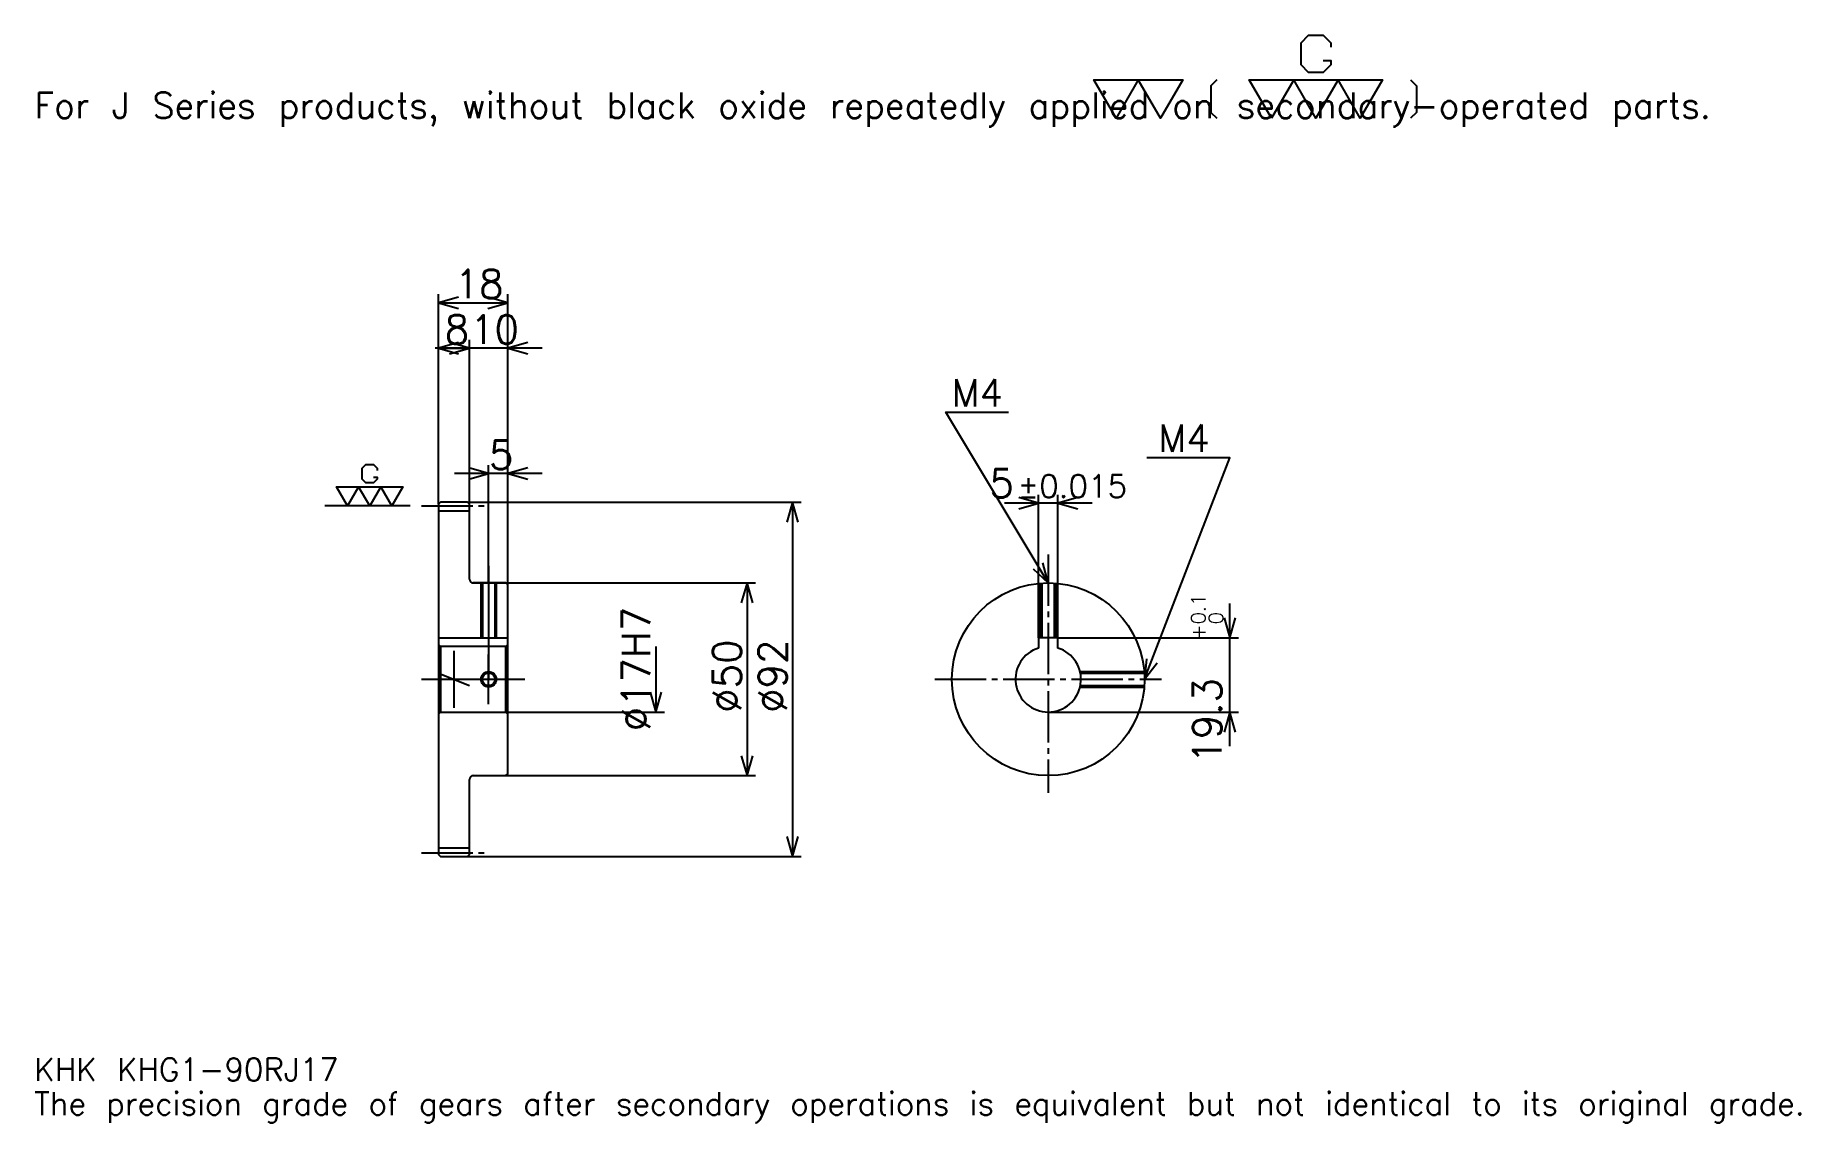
# Model space of a CAD drawing. Extents: x 15 to 473, y 5 to 288.
import ezdxf

# ---------------------------------------------------------------- set-up
doc = ezdxf.new("R2010")
doc.units = 0
doc.linetypes.add('DASHDOT', pattern=[17.739131, 13.304348, -1.478261, 1.478261, -1.478261])
doc.layers.get('0').update_dxf_attribs({"linetype": 'CONTINUOUS'})
doc.layers.add('DASHDOT', color=6, linetype='DASHDOT')
doc.styles.add('KANJI', font='TXT', dxfattribs={"bigfont": 'BIGFONT'})

msp = doc.modelspace()

# ---------------------------------------------------------------- linework, layer by layer
at = {"color": 5}
for p, q in [((119.739136, 166.478256), (119.739136, 220.434784)), ((137.739136, 166.478256), (137.739136, 220.434784)), ((119.739136, 218.217392), (137.739136, 218.217392)), ((146.608704, 206.391296), (118.869568, 206.391296)), ((119.739136, 206.391296), (127.739136, 206.391296)), ((127.739136, 166.478256), (127.739136, 208.608688)), ((132.739136, 166.478256), (132.739136, 176.086945)), ((146.608704, 173.869568), (123.869568, 173.869568)), ((119.739136, 165.978256), (119.739136, 166.478256)), ((127.239136, 166.478256), (137.739136, 166.478256)), ((127.739136, 165.978256), (127.739136, 166.478256)), ((132.739136, 145.478256), (132.739136, 166.478256)), ((132.739136, 145.478256), (132.739136, 166.478256)), ((137.739136, 166.478256), (213.869568, 166.478256)), ((137.739136, 144.978256), (137.739136, 166.478256)), ((211.652176, 166.478256), (211.652176, 74.478256)), ((289.413055, 166.173904), (266.67392, 166.173904)), ((275.543488, 131.278259), (275.543488, 168.391296)), ((280.543488, 131.278259), (280.543488, 168.391296)), ((128.739136, 145.478256), (137.739136, 145.478256)), ((137.739136, 145.478256), (202.043488, 145.478256)), ((199.826096, 145.478256), (199.826096, 95.478256)), ((325.217407, 103.108688), (325.217407, 140.147827)), ((176.17392, 128.978256), (176.17392, 111.978256)), ((280.543488, 131.278259), (327.434814, 131.278259)), ((137.739136, 111.978256), (178.391312, 111.978256)), ((278.043488, 111.978256), (327.434814, 111.978256)), ((128.739136, 95.478256), (137.739136, 95.478256)), ((137.739136, 95.478256), (202.043488, 95.478256)), ((127.239136, 74.478256), (137.739136, 74.478256)), ((137.739136, 74.478256), (213.869568, 74.478256))]:
    msp.add_line(p, q, dxfattribs=at)
at = {"color": 7}
for p, q in [((112.347832, 165.478256), (90.17392, 165.478256)), ((123.739136, 127.86956), (123.739136, 113.086952))]:
    msp.add_line(p, q, dxfattribs=at)
at = {"color": 4}
for p, q in [((119.739136, 164.228256), (127.739136, 164.228256)), ((119.739136, 131.278259), (137.739136, 131.278259)), ((120.239136, 128.978256), (120.239136, 111.978256)), ((137.239136, 128.978256), (137.739136, 129.478256)), ((137.239136, 111.978256), (137.739136, 111.478256)), ((119.739136, 76.728256), (127.739136, 76.728256))]:
    msp.add_line(p, q, dxfattribs=at)
at = {"color": 7}
for points in [[(349.460846, 281.076508), (351.382599, 281.076508), (351.382599, 279.923462), (349.460846, 278.00174), (345.617371, 278.00174), (343.695648, 279.923462), (343.695648, 285.68869), (345.617371, 287.610413), (349.460846, 287.610413), (351.382599, 285.68869), (351.382599, 284.535645)], [(295.652161, 266.086945), (289.886932, 276.079987), (312.947815, 276.079987), (307.182587, 266.086945), (301.417389, 276.079987), (295.652161, 266.086945)], [(321.787811, 276.079987), (320.250427, 274.542603), (320.250427, 267.624329), (321.787811, 266.086945)], [(336.008667, 266.086945), (330.243469, 276.079987), (364.834778, 276.079987), (359.06955, 266.086945), (353.304321, 276.079987), (347.539124, 266.086945), (341.773895, 276.079987), (336.008667, 266.086945)], [(372.13739, 276.079987), (373.674774, 274.542603), (373.674774, 267.624329), (372.13739, 266.086945)], [(102.813049, 172.973038), (103.773918, 172.973038), (103.773918, 172.396515), (102.813049, 171.435638), (100.891312, 171.435638), (99.930443, 172.396515), (99.930443, 175.279129), (100.891312, 176.23999), (102.813049, 176.23999), (103.773918, 175.279129), (103.773918, 174.702606)], [(96.08696, 165.478256), (93.204353, 170.474777), (110.500008, 170.474777), (107.617401, 165.478256), (104.734787, 170.474777), (101.85218, 165.478256), (98.969574, 170.474777), (96.08696, 165.478256)]]:
    msp.add_lwpolyline(points, dxfattribs=at)
at = {"color": 5}
for points in [[(124.913048, 219.695648), (119.739136, 218.217392), (124.913048, 216.739136)], [(132.565216, 216.739136), (137.739136, 218.217392), (132.565216, 219.695648)], [(124.913048, 207.869568), (119.739136, 206.391296), (124.913048, 204.913025)], [(122.565224, 204.913025), (127.739136, 206.391296), (122.565224, 207.869568)], [(122.565224, 204.913025), (127.739136, 206.391296), (122.565224, 207.869568)], [(142.913055, 207.869568), (137.739136, 206.391296), (142.913055, 204.913025)], [(278.043488, 145.478256), (251.434784, 189.82608), (267.695679, 189.82608)], [(127.565224, 172.391296), (132.739136, 173.869568), (127.565224, 175.347824)], [(142.913055, 175.347824), (137.739136, 173.869568), (142.913055, 172.391296)], [(303.043488, 120.478256), (325.217407, 178), (303.634766, 178)], [(213.130432, 161.304352), (211.652176, 166.478256), (210.17392, 161.304352)], [(270.369568, 164.695648), (275.543488, 166.173904), (270.369568, 167.652161)], [(285.717407, 167.652161), (280.543488, 166.173904), (285.717407, 164.695648)], [(274.113953, 149.154297), (278.043488, 145.478256), (276.649109, 150.675415)], [(201.304352, 140.304352), (199.826096, 145.478256), (198.347839, 140.304352)], [(323.739136, 136.452164), (325.217407, 131.278259), (326.695679, 136.452164)], [(303.525146, 125.837608), (303.043488, 120.478256), (306.283813, 124.774178)], [(174.695663, 117.152168), (176.17392, 111.978256), (177.652176, 117.152168)], [(326.695679, 106.804344), (325.217407, 111.978256), (323.739136, 106.804344)], [(198.347839, 100.652168), (199.826096, 95.478256), (201.304352, 100.652168)], [(210.17392, 79.652168), (211.652176, 74.478256), (213.130432, 79.652168)]]:
    msp.add_lwpolyline(points, dxfattribs=at)
at = {"color": 4}
for points in [[(127.739136, 146.478256), (127.739136, 165.978256), (127.239136, 166.478256), (120.239136, 166.478256), (119.739136, 165.978256), (119.739136, 111.478256)], [(128.739136, 95.478256), (137.239136, 95.478256), (137.739136, 95.978256), (137.739136, 144.978256), (137.239136, 145.478256), (128.739136, 145.478256)], [(130.739136, 145.478256), (130.739136, 131.278259)], [(131.119141, 145.478256), (131.119141, 131.278259)], [(134.359131, 145.478256), (134.359131, 131.278259)], [(134.739136, 145.478256), (134.739136, 131.278259)], [(276.043488, 131.278259), (276.043488, 145.398132)], [(276.423492, 131.278259), (276.423492, 145.42572)], [(279.663483, 131.278259), (279.663483, 145.42572)], [(280.043488, 131.278259), (280.043488, 145.398132)], [(119.739136, 111.478256), (120.239136, 111.978256), (137.239136, 111.978256), (137.239136, 128.978256), (120.239136, 128.978256), (119.739136, 129.478256)], [(280.543488, 128.602295), (280.543488, 131.278259), (275.543488, 131.278259), (275.543488, 128.602295)], [(286.30484, 122.478256), (302.963379, 122.478256)], [(286.387695, 122.098259), (302.990936, 122.098259)], [(286.30484, 118.478256), (302.963379, 118.478256)], [(286.387695, 118.858253), (302.990936, 118.858253)], [(119.739136, 111.478256), (119.739136, 74.978256), (120.239136, 74.478256), (127.239136, 74.478256), (127.739136, 74.978256), (127.739136, 94.478256)]]:
    msp.add_lwpolyline(points, dxfattribs=at)
for centre, radius in [((278.043488, 120.478256), 25), ((132.739136, 120.478256), 1.62)]:
    msp.add_circle(centre, radius, dxfattribs=at)
at = {"color": 7}
msp.add_circle((132.739136, 120.478256), 2, dxfattribs=at)
at = {"color": 4}
for centre, radius, start, end in [((128.739136, 146.478256), 1, 180, 270), ((278.043488, 120.478256), 8.5, 107.10463483, 72.89536517), ((128.739136, 94.478256), 1, 90, 180)]:
    msp.add_arc(centre, radius, start, end, dxfattribs=at)
at = {"layer": 'DASHDOT', "color": 7}
for p, q in [((115.304352, 165.478256), (132.17392, 165.478256)), ((278.043488, 152.869568), (278.043488, 91.043472)), ((132.739136, 145.478256), (132.739136, 120.478256)), ((115.304352, 120.478256), (142.17392, 120.478256)), ((119.739136, 122.053902), (127.739136, 118.902611)), ((248.608704, 120.478256), (307.478271, 120.478256)), ((115.304352, 75.478256), (132.17392, 75.478256))]:
    msp.add_line(p, q, dxfattribs=at)
for points in [[(132.739136, 149.91304), (132.739136, 126.843475)], [(132.739136, 114.043472), (132.739136, 126.91304)], [(126.304352, 120.478256), (139.17392, 120.478256)]]:
    msp.add_lwpolyline(points, dxfattribs=at)

# ---------------------------------------------------------------- texts
at = {"color": 7, "style": 'KANJI'}
for s, height, p in [('For J Series products, without black oxide repeatedly applied on secondary-operated parts.', 6.652174, (14.782609, 266.086945)), ('18', 7.391304, (123.934784, 219.399994)), ('8', 7.391304, (121.33696, 207.573914)), ('10', 7.391304, (127.934784, 207.573914)), ('M4', 7.095652, (252.913055, 191.304352)), ('M4', 7.095652, (306.591309, 179.478256)), ('5', 7.391304, (132.83696, 175.05217)), ('5', 7.391304, (262.786377, 167.652161)), ('%%p0.015', 5.913043, (270.102844, 167.652161)), ('KHK KHG1-90RJ17', 5.913043, (14.782609, 16.26087)), ('The precision grade of gears after secondary operations is equivalent but not identical to its original grade.', 5.913043, (14.782609, 7.391304))]:
    msp.add_text(s, height=height, dxfattribs=at).set_placement(p)
for s, height, p in [('%%c17H7', 7.391304, (174.695663, 106.989128)), ('0.1', 3.695652, (318.860901, 134.754623)), ('+', 3.695652, (318.860901, 130.615494)), ('0', 3.695652, (323.443481, 134.754623)), ('%%c50', 7.391304, (198.347839, 111.793472)), ('%%c92', 7.391304, (210.17392, 111.793472)), ('19.3', 7.391304, (323, 98.623001))]:
    msp.add_text(s, height=height, rotation=90, dxfattribs=at).set_placement(p)

doc.saveas('drawing.dxf')
